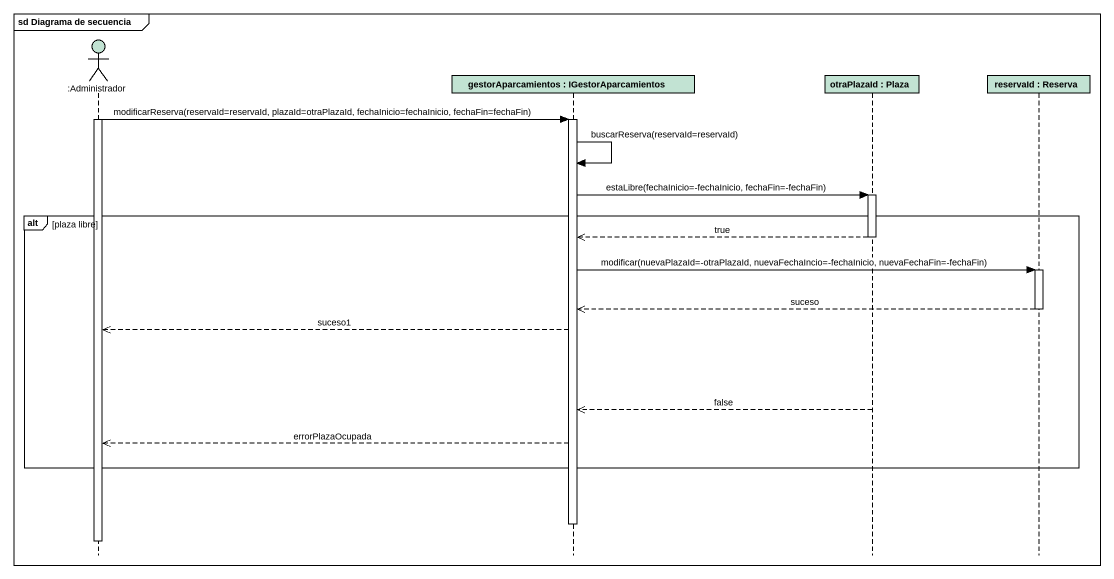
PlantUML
@startuml
mainframe sd Diagrama de secuencia
hide footbox
actor ":Administrador" as Administrador #C2E3D3
participant "gestorAparcamientos : IGestorAparcamientos" as gestorAparcamientos #C2E3D3
participant "otraPlazaId : Plaza" as otraPlazaId #C2E3D3
participant "reservaId : Reserva" as reservaId #C2E3D3

activate Administrador
Administrador -> gestorAparcamientos : modificarReserva(reservaId=reservaId, plazaId=otraPlazaId, fechaInicio=fechaInicio, fechaFin=fechaFin)
activate gestorAparcamientos
gestorAparcamientos -> gestorAparcamientos : buscarReserva(reservaId=reservaId)
gestorAparcamientos -> otraPlazaId : estaLibre(fechaInicio=-fechaInicio, fechaFin=-fechaFin)
activate otraPlazaId
alt plaza libre
  otraPlazaId -->> gestorAparcamientos : true
  deactivate otraPlazaId
  gestorAparcamientos -> reservaId : modificar(nuevaPlazaId=-otraPlazaId, nuevaFechaIncio=-fechaInicio, nuevaFechaFin=-fechaFin)
  activate reservaId
  reservaId -->> gestorAparcamientos : suceso
  deactivate reservaId
  gestorAparcamientos -->> Administrador : suceso1
  otraPlazaId -->> gestorAparcamientos : false
  gestorAparcamientos -->> Administrador : errorPlazaOcupada
end
deactivate gestorAparcamientos
deactivate Administrador
@enduml
